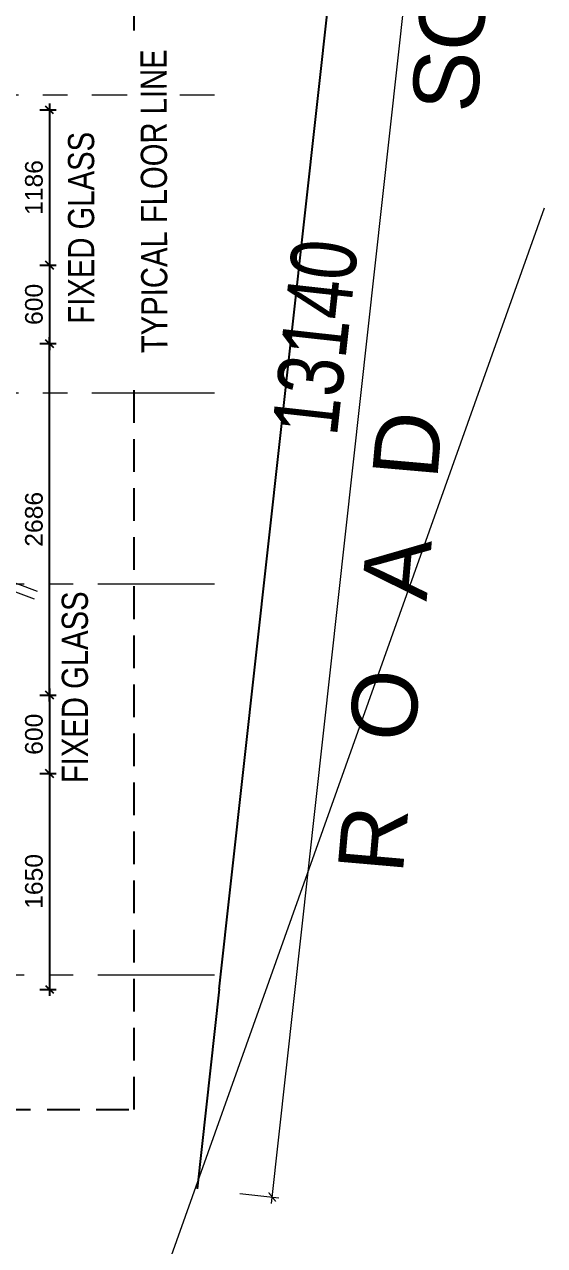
# Model space of a CAD drawing. Header units: metres. Extents: x 60101 to 1133747, y -540 to 107947.
# Drawn here: x 583376 to 587354, y 85473 to 94808 of the extents above; entities that cross this region are included whole.
import ezdxf

# ---------------------------------------------------------------- set-up
doc = ezdxf.new("R2010")
doc.units = ezdxf.units.M
doc.header["$LTSCALE"] = 5
doc.header["$PDMODE"] = 3
doc.header["$PDSIZE"] = 20
doc.linetypes.add('CENTER', pattern=[2, 1.25, -0.25, 0.25, -0.25])
doc.linetypes.add('HIDDEN', pattern=[0.375, 0.25, -0.125])
for name, color, linetype, lineweight in [('A-DETL-LLIN', 251, 'Continuous', 5), ('A-FLOR-GRID', 252, 'CENTER', 9), ('A-FURN', 251, 'Continuous', 5)]:
    doc.layers.add(name, color=color, linetype=linetype, lineweight=lineweight)
for name, color, linetype in [('A-DIM', 2, 'Continuous'), ('A-hatch', 251, 'Continuous'), ('A-PLOT BOUNDARY', 1, 'Continuous'), ('A-TEXT', 3, 'Continuous')]:
    doc.layers.add(name, color=color, linetype=linetype)
doc.styles.add('Arial', font='arial.ttf', dxfattribs={"height": 135})
doc.styles.add('CEN GOTHIC', font='GOTHIC.TTF', dxfattribs={"width": 0.7})
doc.styles.add('century', font='GOTHIC.TTF', dxfattribs={"width": 0.8})
doc.styles.add('Century Gothic_B', font='GOTHICB.TTF', dxfattribs={"height": 199.9999999999998})
doc.dimstyles.new('1-50', dxfattribs={"dimscale": 50, "dimtxt": 5, "dimasz": 1.25, "dimexe": 1, "dimexo": 1, "dimgap": 0, "dimtad": 0, "dimdec": 0, "dimrnd": 5, "dimzin": 12, "dimdsep": 46, "dimtxsty": 'CEN GOTHIC', "dimblk": 'ARCHTICK', "dimcen": 1, "dimdle": 1, "dimclrd": 6, "dimclre": 6, "dimclrt": 256, "dimadec": 0, "dimazin": 3, "dimtfac": 1, "dimtdec": 0, "dimtmove": 1, "dimatfit": 2, "dimfxl": 5, "dimfxlon": 1, "dimtvp": 0.75, "dimtolj": 1, "dimtzin": 12, "dimlwd": 18, "dimlwe": 18, "dimarcsym": 0})
doc.dimstyles.new('NovaDB_MM', dxfattribs={"dimtxt": 135, "dimasz": 60, "dimexe": 50, "dimexo": 50, "dimgap": 50, "dimtad": 1, "dimdec": 0, "dimzin": 0, "dimdsep": 46, "dimtxsty": 'Arial', "dimblk": 'OBLIQUE', "dimcen": 12, "dimdle": 50, "dimadec": 0, "dimazin": 0, "dimtfac": 1, "dimtdec": 0, "dimtofl": 0, "dimtmove": 0, "dimatfit": 3, "dimldrblk": 'OPEN90', "dimfxl": 50, "dimfxlon": 1, "dimtolj": 1, "dimtzin": 0, "dimarcsym": 0})

# ---------------------------------------------------------------- blocks, each defined once
blk = doc.blocks.new('_ArchTick')
at = {"color": 0, "linetype": 'ByBlock', "const_width": 0.15}
blk.add_lwpolyline([(-0.5, -0.5), (0.5, 0.5)], dxfattribs=at)
blk = doc.blocks.new('*D407')
at = {"layer": 'A-DIM', "lineweight": 18, "transparency": 16777216}
blk.add_line((585265.4615344541, 85794.7321786787), (586721.8501344582, 98954.97817312484), dxfattribs=at)
at = {"layer": 'A-DIM', "color": 6, "lineweight": 18, "transparency": 16777216}
for p, q in [((586467.8673657887, 98932.7801277391), (586766.0470324195, 98899.7818488758)), ((585022.4781920724, 85871.92735550323), (585320.6578587032, 85838.92907663994))]:
    blk.add_line(p, q, dxfattribs=at)
at = {"layer": 'Defpoints', "color": 0, "transparency": 16777216}
for p in [(586142.983279162, 98968.73367148633), (586716.3504213144, 98905.28156201969), (584697.5941054457, 85907.88089925046)]:
    blk.add_point(p, dxfattribs=at)
at = {"layer": 'A-DIM', "lineweight": 18, "transparency": 16777216, "xscale": 62.5, "yscale": 62.5, "zscale": 62.5}
for p, rotation in [((586716.3504213144, 98905.28156201969), 83.68501515038119), ((585270.961247598, 85844.42878978382), 263.6850151503812)]:
    blk.add_blockref('_ArchTick', p, dxfattribs=dict(at, rotation=rotation))
at = {"layer": 'A-DIM', "transparency": 16777216, "insert": (585602.1810002105, 92418.17803510984), "char_height": 500, "attachment_point": 5, "rotation": 83.6850151503812, "style": 'century'}
blk.add_mtext('\\A1;13140', dxfattribs=at)
blk = doc.blocks.new('COL.CEN')
at = {"layer": 'A-FLOR-GRID', "ltscale": 150}
for p, q in [((13356.59099061473, 11580.2641063995), (-10036.26838279075, 11580.2641063995)), ((13356.59099061473, 9302.015574109857), (-10036.26838279075, 9302.015574109857)), ((-10036.26838279075, 7845.43044690846), (13356.59099061473, 7845.43044690846)), ((-10036.26838279181, 4857.563519315445), (13356.59099061473, 4857.563519315445))]:
    blk.add_line(p, q, dxfattribs=at)
blk = doc.blocks.new('COL WITH GRID')
at = {"layer": 'A-TEXT'}
blk.add_blockref('COL.CEN', (-8092.389425362577, -1757.19115636585), dxfattribs=at)
blk = doc.blocks.new('_Oblique')
at = {"color": 0, "linetype": 'ByBlock', "lineweight": -2}
blk.add_line((-0.5, -0.5), (0.5, 0.5), dxfattribs=at)
blk = doc.blocks.new('*D419')
at = {"layer": 'A-DIM', "color": 0, "linetype": 'ByBlock', "lineweight": -2, "ltscale": 50, "transparency": 16777216}
blk.add_line((583493.6495324716, 89081.89563781083), (583618.6495324716, 89081.89563781083), dxfattribs=at)
at = {"layer": 'A-DIM', "color": 0, "lineweight": -2, "ltscale": 50, "transparency": 16777216}
for p, q in [((583568.6495324716, 89131.89563781083), (583568.6495324716, 87381.895637095)), ((583493.6495324716, 87431.895637095), (583618.6495324716, 87431.895637095))]:
    blk.add_line(p, q, dxfattribs=at)
at = {"layer": 'Defpoints', "color": 0, "ltscale": 50, "transparency": 16777216}
for p in [(583286.2981730043, 89081.89563781083), (583286.2981730043, 87431.895637095), (583568.6495324716, 87431.895637095)]:
    blk.add_point(p, dxfattribs=at)
at = {"layer": 'A-DIM', "color": 0, "lineweight": -2, "ltscale": 50, "transparency": 16777216, "xscale": 60, "yscale": 60, "zscale": 60}
for p, rotation in [((583568.6495324716, 89081.89563781083), 90), ((583568.6495324716, 87431.895637095), 270)]:
    blk.add_blockref('_Oblique', p, dxfattribs=dict(at, rotation=rotation))
at = {"layer": 'A-DIM', "color": 0, "ltscale": 50, "transparency": 16777216, "insert": (583449.722179129, 88256.89563745275), "char_height": 135, "attachment_point": 5, "rotation": 90, "style": 'Arial', "bg_fill": 3, "box_fill_scale": 1.1, "bg_fill_color": 256, "bg_fill_true_color": 13158600, "bg_fill_transparency": 0}
blk.add_mtext('\\A1;1650', dxfattribs=at)
blk = doc.blocks.new('_Open90')
at = {"color": 0, "linetype": 'ByBlock', "lineweight": -2}
for p, q in [((0, 0), (-1, 0)), ((-0.5, 0.5), (0, 0)), ((0, 0), (-0.5, -0.5))]:
    blk.add_line(p, q, dxfattribs=at)
blk = doc.blocks.new('*D420')
at = {"layer": 'A-DIM', "color": 0, "lineweight": -2, "ltscale": 50, "transparency": 16777216}
for p, q in [((583568.6495324718, 89731.89563781083), (583568.6495324718, 89031.89563781083)), ((583493.6495324718, 89081.89563781083), (583618.6495324718, 89081.89563781083))]:
    blk.add_line(p, q, dxfattribs=at)
at = {"layer": 'A-DIM', "color": 0, "linetype": 'ByBlock', "lineweight": -2, "ltscale": 50, "transparency": 16777216}
blk.add_line((583493.6495324718, 89681.89563781083), (583618.6495324718, 89681.89563781083), dxfattribs=at)
at = {"layer": 'Defpoints', "color": 0, "ltscale": 50, "transparency": 16777216}
for p in [(583286.2981730043, 89681.89563781083), (583286.2981730043, 89081.89563781083), (583568.6495324718, 89081.89563781083)]:
    blk.add_point(p, dxfattribs=at)
at = {"layer": 'A-DIM', "color": 0, "lineweight": -2, "ltscale": 50, "transparency": 16777216, "xscale": 60, "yscale": 60, "zscale": 60}
for p, rotation in [((583568.6495324718, 89681.89563781083), 90), ((583568.6495324718, 89081.89563781083), 270)]:
    blk.add_blockref('_Oblique', p, dxfattribs=dict(at, rotation=rotation))
at = {"layer": 'A-DIM', "color": 0, "ltscale": 50, "transparency": 16777216, "insert": (583449.7221791293, 89381.89563781065), "char_height": 135, "attachment_point": 5, "rotation": 90, "style": 'Arial', "bg_fill": 3, "box_fill_scale": 1.1, "bg_fill_color": 256, "bg_fill_true_color": 13158600, "bg_fill_transparency": 0}
blk.add_mtext('\\A1;600', dxfattribs=at)
blk = doc.blocks.new('*D421')
at = {"layer": 'A-DIM', "color": 0, "lineweight": -2, "ltscale": 50, "transparency": 16777216}
for p, q in [((583493.649532472, 92368.12084847692), (583618.649532472, 92368.12084847692)), ((583568.649532472, 89631.89563781083), (583568.649532472, 92418.12084847692))]:
    blk.add_line(p, q, dxfattribs=at)
at = {"layer": 'A-DIM', "color": 0, "linetype": 'ByBlock', "lineweight": -2, "ltscale": 50, "transparency": 16777216}
blk.add_line((583493.649532472, 89681.89563781083), (583618.649532472, 89681.89563781083), dxfattribs=at)
at = {"layer": 'Defpoints', "color": 0, "ltscale": 50, "transparency": 16777216}
for p in [(583286.2981730043, 92368.12084847692), (583568.649532472, 92368.12084847692), (583286.2981730043, 89681.89563781083)]:
    blk.add_point(p, dxfattribs=at)
at = {"layer": 'A-DIM', "color": 0, "lineweight": -2, "ltscale": 50, "transparency": 16777216, "xscale": 60, "yscale": 60, "zscale": 60}
for p, rotation in [((583568.649532472, 92368.12084847692), 90), ((583568.649532472, 89681.89563781083), 270)]:
    blk.add_blockref('_Oblique', p, dxfattribs=dict(at, rotation=rotation))
at = {"layer": 'A-DIM', "color": 0, "ltscale": 50, "transparency": 16777216, "insert": (583449.7221791295, 91025.0082431437), "char_height": 135, "attachment_point": 5, "rotation": 90, "style": 'Arial', "bg_fill": 3, "box_fill_scale": 1.1, "bg_fill_color": 256, "bg_fill_true_color": 13158600, "bg_fill_transparency": 0}
blk.add_mtext('\\A1;2686', dxfattribs=at)
blk = doc.blocks.new('*D422')
at = {"layer": 'A-DIM', "color": 0, "lineweight": -2, "ltscale": 50, "transparency": 16777216}
for p, q in [((583568.6495324722, 93018.09801727536), (583568.6495324722, 92318.12084847692)), ((583493.6495324722, 92368.12084847692), (583618.6495324722, 92368.12084847692))]:
    blk.add_line(p, q, dxfattribs=at)
at = {"layer": 'A-DIM', "color": 0, "linetype": 'ByBlock', "lineweight": -2, "ltscale": 50, "transparency": 16777216}
blk.add_line((583493.6495324722, 92968.09801727536), (583618.6495324722, 92968.09801727536), dxfattribs=at)
at = {"layer": 'Defpoints', "color": 0, "ltscale": 50, "transparency": 16777216}
for p in [(583286.2981730043, 92968.09801727536), (583286.2981730043, 92368.12084847692), (583568.6495324722, 92368.12084847692)]:
    blk.add_point(p, dxfattribs=at)
at = {"layer": 'A-DIM', "color": 0, "lineweight": -2, "ltscale": 50, "transparency": 16777216, "xscale": 60, "yscale": 60, "zscale": 60}
for p, rotation in [((583568.6495324722, 92968.09801727536), 90), ((583568.6495324722, 92368.12084847692), 270)]:
    blk.add_blockref('_Oblique', p, dxfattribs=dict(at, rotation=rotation))
at = {"layer": 'A-DIM', "color": 0, "ltscale": 50, "transparency": 16777216, "insert": (583449.7221791297, 92668.10943287596), "char_height": 135, "attachment_point": 5, "rotation": 90, "style": 'Arial', "bg_fill": 3, "box_fill_scale": 1.1, "bg_fill_color": 256, "bg_fill_true_color": 13158600, "bg_fill_transparency": 0}
blk.add_mtext('\\A1;600', dxfattribs=at)
blk = doc.blocks.new('*D411')
at = {"layer": 'A-DIM', "color": 0, "lineweight": -2, "ltscale": 50, "transparency": 16777216}
for p, q in [((583568.649532473, 94204.59622489441), (583568.649532473, 92918.09801727536)), ((583493.649532473, 92968.09801727536), (583618.649532473, 92968.09801727536))]:
    blk.add_line(p, q, dxfattribs=at)
at = {"layer": 'A-DIM', "color": 0, "linetype": 'ByBlock', "lineweight": -2, "ltscale": 50, "transparency": 16777216}
blk.add_line((583493.649532473, 94154.59622489441), (583618.649532473, 94154.59622489441), dxfattribs=at)
at = {"layer": 'Defpoints', "color": 0, "ltscale": 50, "transparency": 16777216}
for p in [(583286.2981730043, 94154.59622489441), (583286.2981730043, 92968.09801727536), (583568.649532473, 92968.09801727536)]:
    blk.add_point(p, dxfattribs=at)
at = {"layer": 'A-DIM', "color": 0, "lineweight": -2, "ltscale": 50, "transparency": 16777216, "xscale": 60, "yscale": 60, "zscale": 60}
for p, rotation in [((583568.649532473, 94154.59622489441), 90), ((583568.649532473, 92968.09801727536), 270)]:
    blk.add_blockref('_Oblique', p, dxfattribs=dict(at, rotation=rotation))
at = {"layer": 'A-DIM', "color": 0, "ltscale": 50, "transparency": 16777216, "insert": (583449.7221791304, 93561.34712108472), "char_height": 135, "attachment_point": 5, "rotation": 90, "style": 'Arial', "bg_fill": 3, "box_fill_scale": 1.1, "bg_fill_color": 256, "bg_fill_true_color": 13158600, "bg_fill_transparency": 0}
blk.add_mtext('\\A1;1186', dxfattribs=at)

msp = doc.modelspace()

# ---------------------------------------------------------------- linework, layer by layer
at = {"layer": 'A-DETL-LLIN'}
for points in [[(580714.1989875371, 91249.94486027956), (581933.0063087875, 91045.90801221132, -0.4327812545537172), (582033.0063087875, 90865.90801221132, 0.6803662960137984), (582143.0063087875, 90775.90801221132), (582213.0063087875, 90855.90801221132), (582413.0063087875, 91085.90801221132, -0.8384257480290997), (582563.0063087875, 90995.90801221132, -0.06451225257066193), (582493.0063087875, 90865.90801221132, 1.173294632275657), (582673.0063087875, 90775.90801221132), (583473.0063087875, 90475.90801221132)], [(580699.310506993, 91186.75144606829), (581917.3777967626, 90983.87749558687, -0.4327812545529189), (581972.0823165113, 90885.40935999155, 0.7139792575516675), (582184.9801061982, 90726.73520928621), (582261.2129075462, 90813.85841089487), (582461.2776838178, 91043.93290358782, -0.8384257480289794), (582503.2535069818, 91018.74740964174, -0.06451225257064137), (582441.0471044714, 90903.22123366594, 0.9536853377170016), (582700.7560687298, 90697.38494545221), (583450.7574475044, 90415.93282085657)]]:
    msp.add_lwpolyline(points, format="xyb", dxfattribs=at)
at = {"layer": 'A-FURN', "linetype": 'Continuous', "ltscale": 50, "elevation": -2177.999999999983}
msp.add_lwpolyline([(583639.8323602909, 79821.2610579133), (584075.4111219579, 84203.02978116274), (587353.7123944396, 93406.55469113588)], dxfattribs=at)
at = {"layer": 'A-hatch', "linetype": 'HIDDEN', "ltscale": 200}
for p, q in [((584215.9718192751, 86512.9345870614), (584217.1880263323, 99095.25035792589)), ((563299.2267447049, 86512.9345870614), (584215.9718192751, 86512.9345870614))]:
    msp.add_line(p, q, dxfattribs=at)
at = {"layer": 'A-PLOT BOUNDARY', "lineweight": 25, "ltscale": 100}
for q in [(586142.9832791621, 98968.73367148638), (584697.5941054458, 85907.88089925051)]:
    msp.add_line((584866.3199275183, 87432.52433856472), q, dxfattribs=at)

# ---------------------------------------------------------------- block references
msp.add_blockref('COL WITH GRID', (579566.3575196421, 84443.5682846455))

# ---------------------------------------------------------------- texts
at = {"layer": 'A-TEXT'}
for s, insert, char_height, width, attachment_point, rotation, style in [('\\pi412.83695;{\\fArial|b0|i0|c0|p34;SOUTH}', (586297.0798761481, 93755.22882658243), 500, 3182.768035262823, 1, 85, 'Century Gothic_B'), ('{\\fArial|b0|i0|c0|p34;FIXED GLASS}', (583912.6210243462, 93986.56785903068), 200, 2437.610884953185, 9, 90, 'century'), ('\\pi11.74555;{\\fArial|b0|i0|c0|p34;\\T2;ROAD}', (585769.5770444805, 88339.25102239847), 500, 3182.768035262823, 1, 85, 'Century Gothic_B'), ('{\\fArial|b0|i0|c0|p34;FIXED GLASS}', (583864.6999956169, 90473.88567404042), 200, 2437.610884953185, 9, 90, 'century')]:
    msp.add_mtext(s, dxfattribs=dict(at, insert=insert, char_height=char_height, width=width, attachment_point=attachment_point, rotation=rotation, style=style))

# ---------------------------------------------------------------- dimensions: what is measured, and where the dimension line sits
at = {"layer": 'A-DIM', "color": 1}
dim = msp.add_linear_dim(base=(586716.3504213144, 98905.28156201969), p1=(584697.5941054458, 85907.88089925051), p2=(586142.9832791621, 98968.73367148638), angle=83.6850151503812, dimstyle='1-50', override={"dimtxt": 10, "dimtxsty": 'century', "dimblk": 'ArchTick', "dimclrd": 256, "dimclre": 6}, dxfattribs=at)
dim.commit()
dim.dimension.update_dxf_attribs({"geometry": '*D407', "text_midpoint": (585993.6558344597, 92374.85517579326), "dimtype": 161})

# ---------------------------------------------------------------- next in the draw order: texts
at = {"layer": 'A-TEXT', "extrusion": (-2.187227655824542e-07, 0.0003654408893904791, 0.9999999332264522), "insert": (584263.3211158692, 94617.64618753304, -0.5231152794973575), "char_height": 199.9999999999995, "width": 2421.228204858388, "attachment_point": 3, "text_direction": (-0.003172485209617327, 0.9999949008826937, -0.00036543974426096276), "style": 'century', "bg_fill": 2}
msp.add_mtext('{\\fArial|b0|i0|c0|p34;TYPICAL FLOOR LINE}', dxfattribs=at)

# ---------------------------------------------------------------- next in the draw order: dimensions: what is measured, and where the dimension line sits
at = {"layer": 'A-DIM', "ltscale": 50}
dim = msp.add_linear_dim(base=(583568.6495324716, 87431.895637095), p1=(583286.2981730041, 89081.8956378108), p2=(583286.2981730041, 87431.89563709497), angle=90, dimstyle='NovaDB_MM', override={"dimfxl": 75, "dimtfill": 1, "dimarcsym": 2}, dxfattribs=at)
dim.commit()
dim.dimension.update_dxf_attribs({"geometry": '*D419', "text_midpoint": (583449.722179129, 88256.89563745275)})

# ---------------------------------------------------------------- next in the draw order: dimensions: what is measured, and where the dimension line sits
dim = msp.add_linear_dim(base=(583568.6495324718, 89081.89563781083), p1=(583286.2981730041, 89681.8956378108), p2=(583286.2981730041, 89081.8956378108), angle=90, dimstyle='NovaDB_MM', override={"dimfxl": 75, "dimtfill": 1, "dimarcsym": 2}, dxfattribs=at)
dim.commit()
dim.dimension.update_dxf_attribs({"geometry": '*D420', "text_midpoint": (583449.7221791293, 89381.89563781065)})

# ---------------------------------------------------------------- next in the draw order: dimensions: what is measured, and where the dimension line sits
dim = msp.add_linear_dim(base=(583568.649532472, 92368.12084847692), p1=(583286.2981730041, 89681.8956378108), p2=(583286.2981730041, 92368.12084847689), angle=90, dimstyle='NovaDB_MM', override={"dimfxl": 75, "dimtfill": 1, "dimarcsym": 2}, dxfattribs=at)
dim.commit()
dim.dimension.update_dxf_attribs({"geometry": '*D421', "text_midpoint": (583449.7221791295, 91025.0082431437)})

# ---------------------------------------------------------------- next in the draw order: dimensions: what is measured, and where the dimension line sits
dim = msp.add_linear_dim(base=(583568.6495324722, 92368.12084847692), p1=(583286.2981730041, 92968.09801727533), p2=(583286.2981730041, 92368.12084847689), angle=90, dimstyle='NovaDB_MM', override={"dimfxl": 75, "dimtfill": 1, "dimarcsym": 2}, dxfattribs=at)
dim.commit()
dim.dimension.update_dxf_attribs({"geometry": '*D422', "text_midpoint": (583449.7221791297, 92668.10943287596)})

# ---------------------------------------------------------------- next in the draw order: dimensions: what is measured, and where the dimension line sits
dim = msp.add_linear_dim(base=(583568.649532473, 92968.09801727536), p1=(583286.2981730041, 94154.59622489438), p2=(583286.2981730041, 92968.09801727533), angle=90, dimstyle='NovaDB_MM', override={"dimfxl": 75, "dimtfill": 1, "dimarcsym": 2}, dxfattribs=at)
dim.commit()
dim.dimension.update_dxf_attribs({"geometry": '*D411', "text_midpoint": (583449.7221791304, 93561.34712108472)})

doc.saveas('drawing.dxf')
